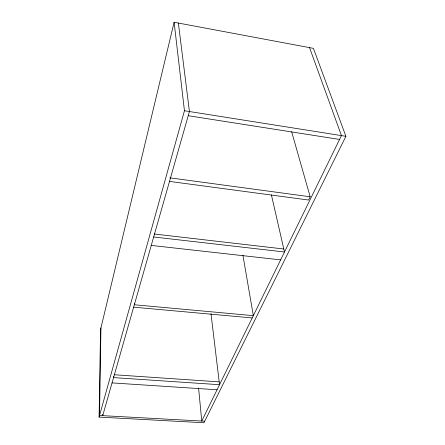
<?xml version="1.0" encoding="UTF-8"?>
<svg xmlns="http://www.w3.org/2000/svg" width="445" height="445" viewBox="0 0 445 445"><rect width="100%" height="100%" fill="white"/><g stroke="black" fill="none" stroke-linecap="round" stroke-linejoin="round"><path stroke-width="0.67" d="M113.564 376.442L113.564 377.599L219.541 384.708L210.991 313.686M102.728 414.273L102.712 415.658L189.425 111.534L178.367 23.045M100.948 327.904L99.541 415.485L204.722 421.209M99.09 417.099L100.537 329.617L174.112 22.25L313.419 48.355L345.91 136.309L203.96 422.75L99.09 417.099L184.453 110.749L174.112 22.25M291.642 131.753L310.176 196.785L308.591 200.033L169.567 181.415M112.051 382.906L217.071 389.764M114.254 374.746L219.201 381.882M133.645 307.167L252.22 317.93M151.25 245.412L280.628 259.88M154.176 233.998L283.804 249M153.653 236.985L284.488 251.992L271.389 194.854M169.873 177.828L310.176 196.785M188.235 115.711L339.568 139.446M184.453 110.749L345.91 136.309M309.542 47.626L341.449 135.603L201.757 421.048L198.581 387.968M242.942 255.43L253.333 315.655L134.334 304.758L134.301 303.429"/></g></svg>
